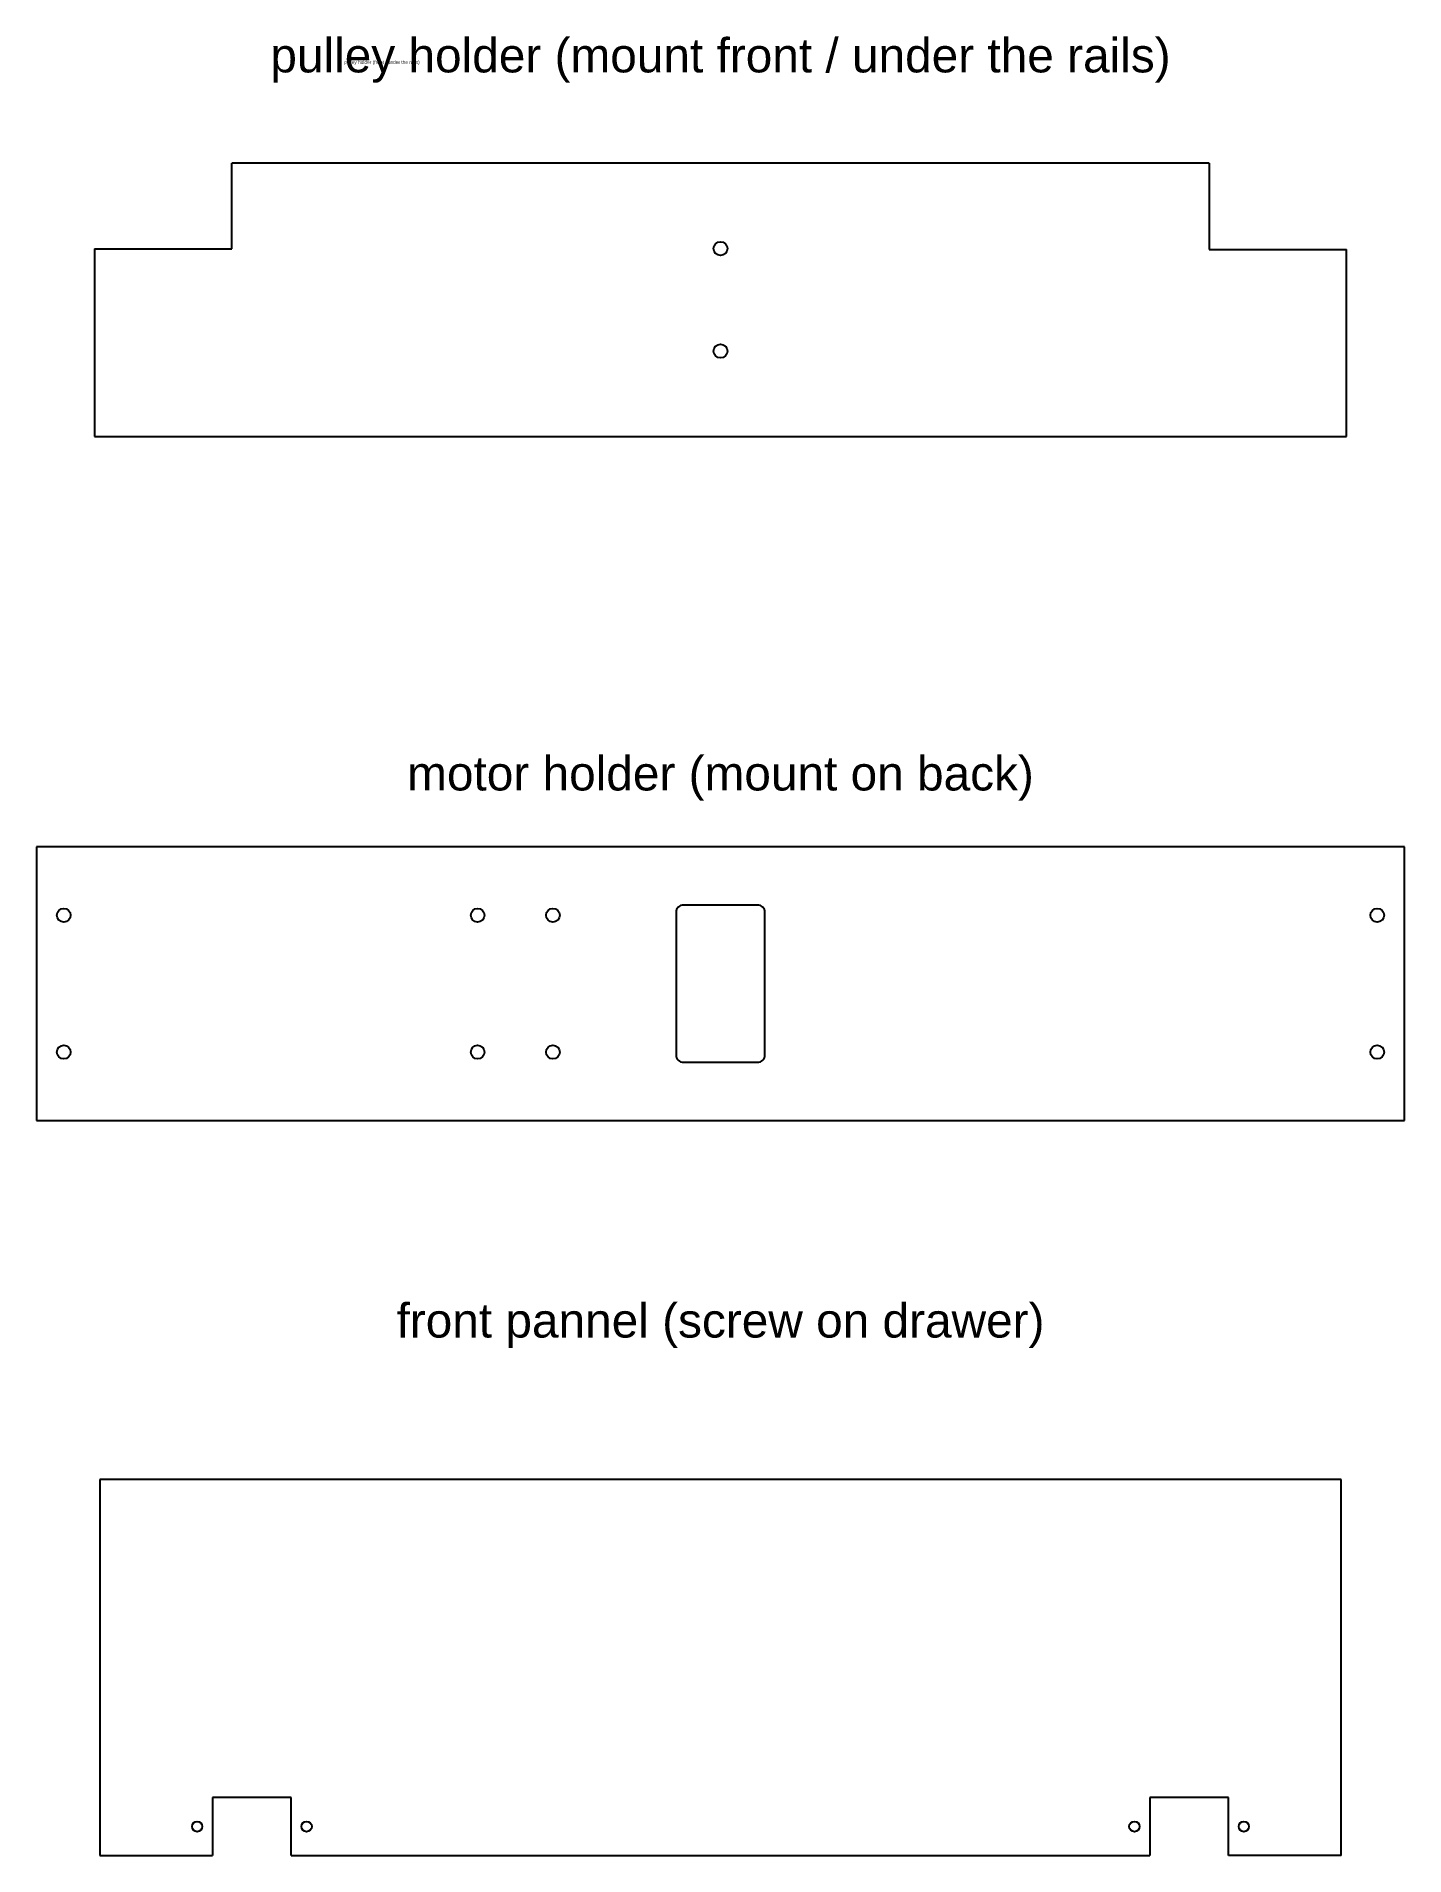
# Model space of a CAD drawing. Header units: millimetres. Extents: x -200 to 200, y -455 to 77.
import ezdxf

# ---------------------------------------------------------------- set-up
doc = ezdxf.new("R2010")
doc.units = ezdxf.units.MM
doc.layers.get('0').update_dxf_attribs({"color": 1, "lineweight": 25, "true_color": 0xff0000})
doc.layers.add('txt', color=178, linetype='Continuous', lineweight=25, true_color=0x000000)
doc.styles.add('textstyle15', font='')
doc.styles.add('textstyle16', font='')
doc.styles.add('textstyle17', font='')
doc.styles.add('textstyle18', font='')
doc.styles.get('textstyle15').set_extended_font_data('Liberation Sans')
doc.styles.get('textstyle16').set_extended_font_data('Liberation Sans')
doc.styles.get('textstyle17').set_extended_font_data('Liberation Sans')
doc.styles.get('textstyle18').set_extended_font_data('Liberation Sans')

msp = doc.modelspace()

# ---------------------------------------------------------------- linework, layer by layer
for p, q in [((142.85, 40), (-142.91, 40)), ((-142.91, 14.9), (-142.91, 40)), ((142.85, 40), (142.85, 14.69)), ((-183, 14.9), (-183, -40)), ((-183, 14.9), (-142.91, 14.9)), ((142.85, 14.69), (183, 14.69)), ((183, -40), (183, 14.69)), ((-183, -40), (183, -40)), ((200, -160), (-200, -160)), ((-200, -160), (-200, -240)), ((200, -240), (200, -160)), ((-13, -179.2), (-13, -220.8)), ((10.8, -177), (-10.8, -177)), ((13, -220.8), (13, -179.2)), ((-10.8, -223), (10.8, -223)), ((-200, -240), (200, -240)), ((181.5, -345), (-181.5, -345)), ((-181.5, -345), (-181.5, -455)), ((181.5, -455), (181.5, -345)), ((-125.5, -438), (-148.5, -438)), ((-148.5, -438), (-148.5, -455)), ((-125.5, -455), (-125.5, -438)), ((148.5, -438), (125.5, -438)), ((125.5, -438), (125.5, -455)), ((148.5, -455), (148.5, -438)), ((-181.5, -455), (-148.5, -455)), ((-125.5, -455), (125.5, -455)), ((181.5, -455), (148.5, -455))]:
    msp.add_line(p, q)
for centre, radius in [((0, 15), 2), ((0, -15), 2), ((-192, -180), 2), ((-71, -180), 2), ((-49, -180), 2), ((192, -180), 2), ((-192, -220), 2), ((-71, -220), 2), ((-49, -220), 2), ((192, -220), 2), ((-153, -446.5), 1.5), ((-121, -446.5), 1.5), ((121, -446.5), 1.5), ((153, -446.5), 1.5)]:
    msp.add_circle(centre, radius)
for centre, start, end in [((-10.8, -179.2), 90, 180), ((10.8, -179.2), 0, 90), ((-10.8, -220.8), 180, 270), ((10.8, -220.8), 270, 0)]:
    msp.add_arc(centre, 2.2, start, end)

# ---------------------------------------------------------------- texts
at = {"layer": 'txt'}
for s, insert, char_height, attachment_point, style in [('pulley holder (mount front / under the rails)', (0, 70), 10, 5, 'textstyle16'), ('pulley holder (front / under the rails)', (-110, 70), 1, 1, 'textstyle15'), ('motor holder (mount on back)', (0, -140), 10, 5, 'textstyle17'), ('front pannel (screw on drawer)', (0, -300), 10, 5, 'textstyle18')]:
    msp.add_mtext(s, dxfattribs=dict(at, insert=insert, char_height=char_height, attachment_point=attachment_point, style=style))

doc.saveas('drawing.dxf')
